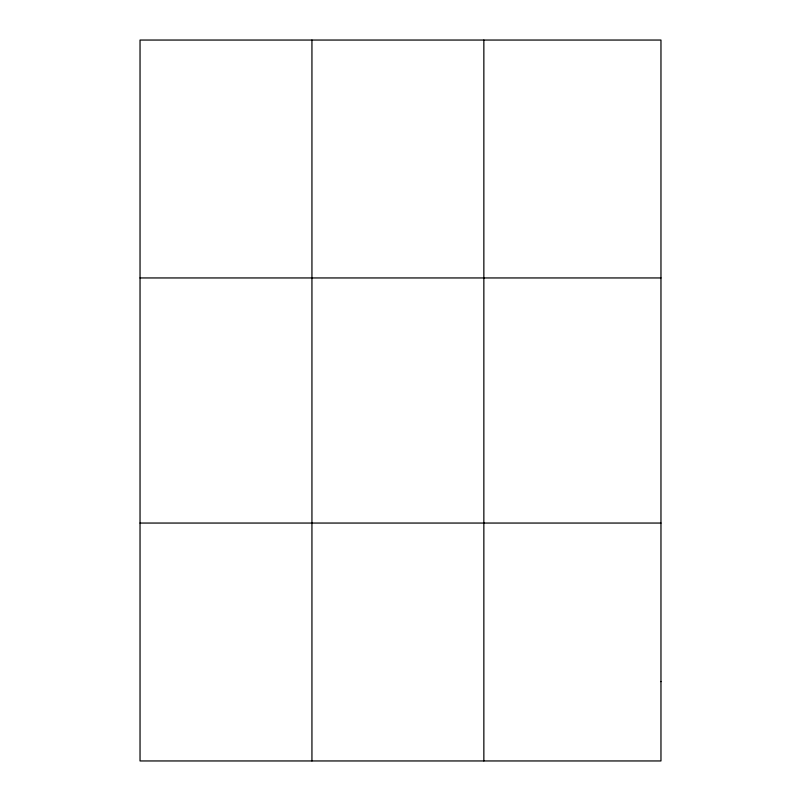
<?xml version="1.0" encoding="UTF-8"?>
<svg xmlns="http://www.w3.org/2000/svg" width="801" height="801" viewBox="0 0 801 801"><rect width="100%" height="100%" fill="white"/><g stroke="black" fill="none" stroke-linecap="round" stroke-linejoin="round"><path stroke-width="1.2" d="M311.939 40.05L311.939 760.95M483.854 40.05L483.854 760.95M140.035 277.947L660.965 277.947M140.035 523.053L660.965 523.053M660.965 681.651L660.965 760.95L140.035 760.95L140.035 40.05L660.965 40.05L660.965 681.651"/></g></svg>
